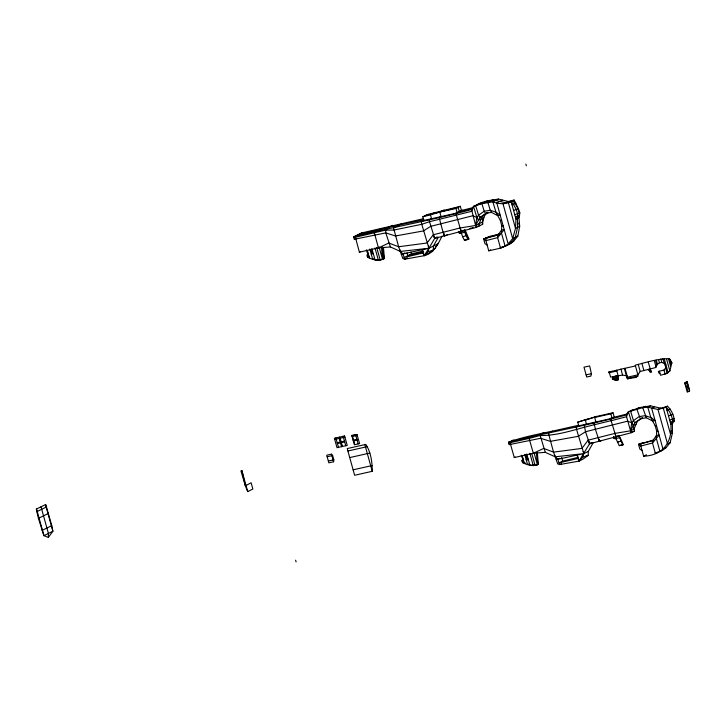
<?xml version="1.0" encoding="UTF-8"?>
<svg xmlns="http://www.w3.org/2000/svg" width="726" height="726" viewBox="0 0 726 726"><rect width="100%" height="100%" fill="white"/><g stroke="black" fill="none" stroke-linecap="round" stroke-linejoin="round"><path stroke-width="1.09" d="M372.247 471.31C372.247 462.144 370.932 452.189 365.822 444.403L347.228 448.577L354.633 475.267L372.247 471.31L364.842 444.621M684.772 383.074L687.086 381.44L689.7 390.869L687.223 392.104L684.772 383.074L687.204 381.867M537.34 452.416L538.356 464.341C533.265 466.882 527.466 465.012 522.647 462.68L522.012 460.402L523.292 459.685L521.223 455.184M48.333 537.403L52.88 531.241L51.764 525.624L45.738 504.461L36.3 509.135L38.414 518.364L43.941 535.67L48.333 537.403L48.415 533.456L41.019 506.793M593.233 442.66L588.296 451.418L588.214 455.365L583.123 459.068L578.994 461.11L559.628 464.558L557.74 463.968L553.53 452.135L548.411 433.195L552.631 431.108L578.731 425.245M500.178 247.457C506.53 246.622 511.83 242.656 515.26 237.357L517.584 227.365L517.484 218.326L519.344 215.568C519.38 210.15 516.395 204.614 512.62 200.803L505.668 202.781L495.677 200.458L490.676 200.866L477.109 204.605M583.232 451.454L583.831 453.632L582.66 457.28L578.994 461.11L577.125 455.084L578.994 461.11L589.557 443.777L631.357 432.705L634.479 431.162L633.308 425.599L631.756 422.85L627.654 421.153L585.537 431.743L578.304 436.317L550.281 441.354L540.67 438.268L509.216 444.657L508.554 442.198L510.042 441.835C548.629 432.279 587.824 425.382 626.248 414.982L628.417 411.76L642.719 407.658L647.764 407.232L657.965 409.446L663.274 408.112L667.512 406.179C671.278 409.999 674.263 415.535 674.227 420.953L672.367 423.703L670.878 424.447C672.358 443.023 662.33 455.474 643.635 456.2L640.804 446.027L641.058 443.722L653.772 439.947M616.846 371.022L608.824 372.828L608.606 372.021L616.619 370.224L618.071 375.442L618.307 379.807L615.394 380.097L613.243 379.507L612.363 378.945L612.898 378.255M482.844 219.116L482.699 224.234L476.474 227.32L475.648 225.441L478.416 220.214L476.873 217.473L472.762 215.767L430.654 226.358L423.421 230.941L395.398 235.977L385.778 232.892L354.324 239.281L353.662 236.812L355.159 236.449C393.737 226.866 432.95 220.06 471.365 209.605L473.533 206.375L481.882 203.607L492.872 201.846L495.94 212.164L500.323 220.45L501.82 225.877L501.421 232.901L505.115 246.214L500.541 248.138L488.743 250.824L485.921 240.642L486.175 238.346L490.331 236.286L499.905 233.817M616.619 370.224L624.36 368.436L627.237 378.818L635.785 377.475L637.827 376.168L637.918 374.834L635.241 365.187C646.53 362.292 657.983 358.635 669.399 358.617L671.868 362.728L669.862 370.895L666.922 373.491L660.488 375.251L659.362 371.213L658.373 371.44L658.818 373.046L659.952 373.318M665.352 407.086L660.551 408.157L650.569 405.843L647.764 407.232L650.832 417.541L655.206 425.835L656.712 431.253L656.304 438.277L659.998 451.59L665.824 447.906L670.143 442.733L672.467 432.75L672.367 423.703M643.118 442.615L638.517 444.294L640.804 446.027L652.502 443.005L659.108 435.055L656.413 435.473L652.756 440.709L652.502 443.005L655.424 453.523L658.282 452.107L655.07 452.833M333.588 461.772L333.824 459.803L332.635 455.529L331.473 454.149L326.736 455.211L328.851 462.843L333.588 461.772L331.473 454.149M666.922 373.491L665.642 366.821L662.82 358.717M513.709 241.15L505.115 246.214L510.832 243.382L513.709 241.15L517.847 236.068L519.662 226.34L518.981 217.582L519.834 212.899L518.4 208.643L514.117 200.058L508.264 201.492L498.481 199.069L487.582 200.784L480.685 202.835L473.533 206.375L476.873 217.473L475.648 225.441L459.848 228.046L433.259 234.779L427.051 243.01L398.638 246.749L388.818 243.047L378.446 247.893L359.388 252.167L355.159 236.449L362.764 232.692L423.276 218.753M650.569 405.843L639.624 407.576L628.417 411.76L631.756 422.85L630.531 430.817L631.357 432.705L630.803 430.681M591.4 373.663L590.91 376.086L586.717 377.021L583.985 367.184L589.639 365.922L591.4 373.663L586.118 374.852M488.072 212.555L484.877 214.987L482.418 222.083L475.648 225.441L471.537 209.515M401.959 223.635L393.528 227.81L398.638 246.749L402.857 258.592L404.745 259.182L424.111 255.724L427.777 251.895L428.948 248.247L434.674 238.4L437.206 237.148M353.762 237.674L385.288 230.16L393.919 230.042L421.761 224.298L429.529 221.693L471.664 211.33L473.533 206.375M513.926 439.911L510.042 441.835L510.06 442.733L514.271 457.552L533.329 453.269L543.701 448.432L553.53 452.135L581.934 448.396L588.142 440.165L614.74 433.431L630.531 430.817L626.547 416.715L628.417 411.76M637.283 421.597L633.916 429.139L630.531 430.817L634.805 422.822L642.446 417.768L634.805 422.822L633.462 420.626L630.604 411.206L633.943 409.546M442.07 236.141C437.86 244.136 433.885 253.447 424.111 255.724L422.242 249.708L424.111 255.724L428.948 248.247L437.887 243.827L435.428 247.294M438.35 237.284L433.413 246.032L433.331 249.98L428.231 253.683L426.017 254.1M655.95 366.612L657.42 364.18L659.48 362.828L661.84 362.401L664.127 363.427M654.289 360.622L656.168 367.42L640.187 371.467L637.918 374.834L626.828 377.329M432.36 251.641L434.202 249.036M630.767 411.669L631.992 409.99M476.873 217.473L478.579 215.241L484.206 211.239L490.268 210.304L495.94 212.164L500.187 215.132L497.501 215.549L491.466 212.382L490.268 210.304L487.827 202.273L493.526 199.45M631.756 422.85L633.462 420.626L639.098 416.615L645.151 415.68L650.832 417.541L655.07 420.508L652.384 420.926L646.358 417.759L642.719 407.658L645.568 406.242M659.362 371.213L663.963 370.051L665.461 368.245M519.344 215.568L519.689 215.232L515.378 216.865M519.453 213.262L519.834 212.899L514.779 214.724M435.183 248.228L433.331 249.98L427.777 251.895M513.591 210.431L518.4 208.643M512.021 204.75L515.986 203.126M458.56 231.603L458.886 232.665L459.576 232.32M613.769 438.041L615.303 438.649L613.769 438.041L613.443 436.979M353.662 236.812L361.466 232.955L362.764 232.692L363.118 233.418M354.324 239.281L355.967 238.464M407.377 257.875L404.745 259.182L402.939 253.909L400.335 251.432L390.425 246.958L378.446 247.893L374.371 233.01M390.425 246.958L385.778 232.892L385.706 229.951M401.324 254.272L428.948 248.247L421.761 224.298L421.298 221.711L423.857 220.45L422.831 216.765L427.169 214.615L460.302 206.302L461.545 210.812L459.395 211.293M434.801 212.664L430.473 214.814L422.831 216.765M444.13 209.932L439.802 212.074L430.473 214.814L431.553 218.717M359.388 252.167L360.359 251.686M431.671 218.662L429.266 219.86L429.529 221.693L434.674 238.4L476.474 227.32L475.911 225.305M441.045 216.593L439.802 212.074L455.964 208.453L460.302 206.302M441.335 216.448L439.121 217.546L443.123 232.465L444.512 236.095L447.425 234.661M378.446 247.893L379.417 247.412M368.082 254.545L367.129 255.017L367.755 257.303C372.855 259.863 379.19 261.614 384.426 258.483L383.491 247.648M368.055 255.833L367.102 256.305L368.853 255.915M368.708 256.832L367.755 257.303L369.153 256.986M472.535 207.718L462.807 210.186L455.955 213.58L461.155 231.594L463.796 230.287L467.88 239.498L468.914 238.981L464.921 229.734M482.4 202.518L475.721 205.821L478.579 215.241L479.922 217.446L478.416 220.214L483.725 217.591M487.582 200.784L481.882 203.607L484.206 211.239L485.449 213.426L491.466 212.382M373.6 258.701L372.647 259.173L369.824 249.018M498.481 199.069L492.872 201.846C499.96 204.714 507.674 204.242 514.117 200.058L514.707 202.2M382.448 247.04L383.473 258.955L378.382 260.244L374.952 247.875M502.338 200.14L496.784 202.881L508.164 243.9L512.665 238.636L517.847 236.068M443.459 232.302L444.484 236.014M508.264 201.492L503.073 204.06L512.665 238.636L515.505 228.4L515.986 219.061L511.131 201.538C514.661 205.512 517.466 210.839 517.774 216.176L515.986 219.061L518.981 217.582M402.939 253.909L404.845 252.966M512.538 200.675L508.391 202.726L515.505 228.4L519.662 226.34L518.772 223.136M484.877 214.987L479.922 217.446L487.563 212.382L482.4 216.212L479.033 223.762L479.587 225.777L477.418 226.385M460.13 227.91L461.128 231.512L463.587 230.369M423.14 251.005L411.388 253.928L404.164 257.503L423.775 252.793M458.886 232.665L460.066 233.445L460.765 233.1M465.684 231.848L461.182 233.137L460.493 231.131M467.172 235.442L462.616 236.749L461.364 233.055L460.066 233.445M462.616 236.749L464.422 240.27L464.939 240.016M499.252 234.643L483.634 238.918L484.968 243.727L487.137 245.034M488.743 250.824L490.649 249.88M36.754 511.721L46.655 506.821M38.414 518.364L48.633 513.3M42.054 530.434L51.764 525.624M508.554 442.198C522.656 437.034 537.875 434.239 552.631 431.108M508.645 443.06L511.122 442.207M509.216 444.657L510.85 443.849M532.984 435.636L529.1 437.56L529.118 438.459L533.329 453.269L545.308 452.343L555.218 456.808L557.822 459.295L559.628 464.558L561.389 463.696M510.06 442.733L529.263 438.386M543.801 432.587L540.171 434.384L540.171 435.536L545.308 452.343M529.118 438.459L540.589 435.328M588.296 451.418L583.831 453.632L576.644 429.674L576.19 427.097L578.74 425.826L577.715 422.142L596.854 416.388L613.016 412.758L614.269 417.269L610.838 418.966L611.138 420.726L616.038 436.979L617.799 436.108M587.525 419.12L577.715 422.142M596.854 416.388L585.356 420.191L586.445 424.102M514.271 457.552L515.242 457.071M586.563 424.038L584.149 425.236L585.537 431.743L589.557 443.777L592.098 442.524M595.937 421.969L594.685 417.459L610.847 413.829L613.016 412.758M596.218 421.824L594.004 422.922L595.42 429.42L599.404 441.481L601.337 440.519M533.329 453.269L534.3 452.788M522.965 459.93L522.012 460.402L523.41 460.084M540.171 435.536C558.739 435.781 576.399 428.866 594.285 424.755L594.703 424.547M684.936 383.873L687.413 382.638M525.288 462.97L524.335 463.442L522.23 455.855M594.285 424.755L611.492 420.554M639.624 407.576L636.775 408.992L640.332 418.811L646.358 417.759M626.42 414.9L626.547 416.715L611.138 420.726M528.483 464.077L527.53 464.549L524.716 454.403M686.633 387.139L688.42 386.259M530.887 464.912L529.935 465.384L526.758 453.941M686.86 387.938L688.638 387.058M654.453 406.887L651.676 408.266L663.047 449.276L665.824 447.906M598.342 437.678L599.377 441.39M660.551 408.157L657.965 409.446L667.548 444.022L670.143 442.733M556.207 459.658L559.728 458.351M667.512 406.179L663.274 408.112L670.397 433.776L672.467 432.75L671.877 430.609M615.022 433.286L616.02 436.889L617.654 436.126M633.308 425.599L635.958 424.283M577.987 457.398L562.659 461.101L559.056 462.889L578.159 458.424L577.125 455.084M618.026 441.871L617.499 442.125L619.305 445.646L623.28 444.621L620.049 437.488L616.075 438.522L615.376 436.517M621.538 441.081L617.499 442.125L616.075 438.522L616.592 438.259L614.958 438.822M619.305 445.646L619.832 445.392M643.635 456.2L646.494 454.785M247.711 491.575L252.866 489.034L251.123 482.754L245.37 485.821L247.711 491.575L241.84 470.421L245.37 485.821L240.905 470.884M437.197 237.112L434.647 238.31L433.259 234.779M592.089 442.488L589.539 443.695L588.142 440.165M510.832 243.382L500.541 248.138L497.619 237.629L497.873 235.324L501.53 230.088L504.216 229.67L497.619 237.629L485.921 240.642L483.634 238.918L490.331 236.286M659.199 451.717L662.856 450.174M672.802 414.437L668.483 415.816M674.345 418.648L669.671 420.1M582.66 457.28L588.214 455.365L586.263 455.692M670.261 422.242L674.227 420.953L673.619 421.089M469.822 228.481L473.08 227.583M632.31 431.761L634.479 431.162M666.904 410.136L670.162 408.992L669.653 409.11M485.712 237.883L498.889 234.571M652.756 440.709L638.517 444.294L639.851 449.113L642.02 450.41M425 215.695L458.133 207.373L459.386 211.883L472.472 208.534M627.355 413.911L611.038 417.995M423.104 252.022L407.776 255.715L407.005 252.947M624.36 368.436L635.45 365.949M423.848 219.869L388.909 227.202L357.564 234.888L357.791 235.687M456.146 212.609L459.386 211.883M423.857 220.45L457.217 212.963L455.964 208.453M514.77 203.734L515.278 203.616M517.275 209.206L517.91 209.061M366.34 249.808L367.256 252.294L367.819 252.167M368.518 254.708L367.129 255.017L368.409 254.309L367.256 252.294M371.24 254.1L373.282 253.637M465.466 239.752L468.914 238.981M465.811 239.816L468.397 239.235L464.404 229.988M464.422 240.27L467.88 239.498M669.699 359.688L670.388 359.533M670.225 361.584L671.332 361.33M670.615 363.009L671.868 362.728M665.143 365.015L665.923 364.842M670.815 363.726L671.786 363.508M334.731 439.466L344.932 437.179M351.901 435.763L357.001 434.611L359.606 443.595L354.397 444.766L351.783 435.328L357.001 434.611M352.11 436.535L357.319 435.364M648.853 369.334L650.26 372.411L651.621 372.111L650.469 369.752L648.608 370.196L648.037 369.552M612.39 378.518L612.935 378.391M614.005 378.155L614.804 377.974M665.642 366.821L666.432 366.648M612.363 378.945L613.043 378.79M627.11 375.923L622.572 375.061L610.602 377.121L609.15 371.903M612.599 379.271L613.143 379.154M649.616 371.249L650.995 370.941M337.191 442.751L344.478 441.118M337.409 443.559L344.696 441.925M353.117 440.147L356.865 439.303M627.799 378.418L637.827 376.168M353.335 440.954L357.083 440.11M347.908 451L367.401 446.617M327.163 456.754L332.635 455.529M328.352 461.037L333.824 459.803M349.732 457.58L369.861 453.06M353.126 469.822L372.266 465.52M578.74 425.826L612.1 418.339L610.847 413.829M522.139 457.679L522.702 457.552M526.123 459.476L528.174 459.014M521.985 461.691L523.736 461.291M522.647 462.68L524.036 462.371M620.694 445.201L623.28 444.621M557.822 459.295L583.831 453.632L555.218 456.808L554.682 454.866M460.593 210.658L462.807 210.186M500.323 220.45L501.63 220.35M501.82 225.877L503.136 225.768M655.206 425.835L656.522 425.726M656.712 431.253L658.019 431.144M379.335 259.772L375.052 260.008L371.875 248.564M532.004 464.994L534.218 465.148L533.265 465.62L529.835 453.251M460.411 233.273L458.905 231.431M393.102 226.285L392.539 225.405L385.279 228.999L385.288 230.16M382.239 229.107L381.812 228.409L374.217 232.175L374.226 233.073M622.763 444.875L618.77 435.627M361.466 232.955L361.811 233.69M650.469 369.752L648.245 361.975M422.242 249.708L423.267 253.047M687.223 382.738L689.5 390.969M685.299 382.321L687.912 391.759M669.399 358.617L671.015 364.443M668.546 358.943L670.588 366.321M666.668 359.37L669.862 370.895M664.317 359.016L668.101 372.692M660.869 358.907L661.84 362.401M663.963 370.051L665.107 374.18M658.536 359.434L659.48 362.828M656.304 360.169L657.42 364.18M655.533 360.341L656.858 365.105M641.911 363.399L643.917 370.623M638.245 364.434L640.187 371.467M635.223 375.442L635.785 377.475M625.013 368.354L627.963 378.99M620.902 369.035L622.572 375.061M617.154 375.651L618.307 379.807M616.229 375.859L617.39 380.016M615.539 376.014L616.683 380.134M614.332 376.277L615.394 380.097M613.534 376.458L614.468 379.843M612.463 376.703L613.243 379.507M615.521 435.092L616.038 436.979M613.788 436.807L614.087 437.878M525.878 164.094L526.359 165.827M598.859 439.539L599.404 441.481M589.022 441.835L589.557 443.777M561.643 457.398L562.659 461.101M482.146 222.22L482.699 224.234M537.494 461.219L538.356 464.341L535.062 465.339L531.895 453.895M533.946 452.334L537.403 464.812L536.387 452.888M525.905 454.775L527.412 460.211M460.629 229.706L461.155 231.594M512.456 440.265L512.674 441.063M443.976 234.153L444.512 236.095M434.139 236.458L434.674 238.4M428.34 246.078L428.948 248.247L400.335 251.432L399.79 249.49M392.403 225.477L392.684 226.494M383.564 255.361L384.426 258.483L380.179 259.953L376.712 247.475M379.063 246.949L382.52 259.427L381.495 247.512M371.013 249.399L372.193 253.628M367.347 250.479L369.452 258.066M355.531 434.484L358.145 443.922M352.527 436.444L354.805 444.675M343.144 436.299L345.757 445.737M340.14 438.25L342.418 446.481M339.396 437.143L342.01 446.581M339.314 438.44L341.592 446.671M335.857 437.941L338.47 447.37M295.609 560.173L296.09 561.906M45.484 504.588L52.88 531.241L43.941 535.67L36.554 509.008M410.98 252.031L411.388 253.928M672.666 421.561L670.878 424.447L666.014 406.923C669.544 410.889 672.358 416.225 672.666 421.561M344.596 435.972L334.396 438.268L337.009 447.697L347.219 445.41L344.596 435.972"/></g></svg>
